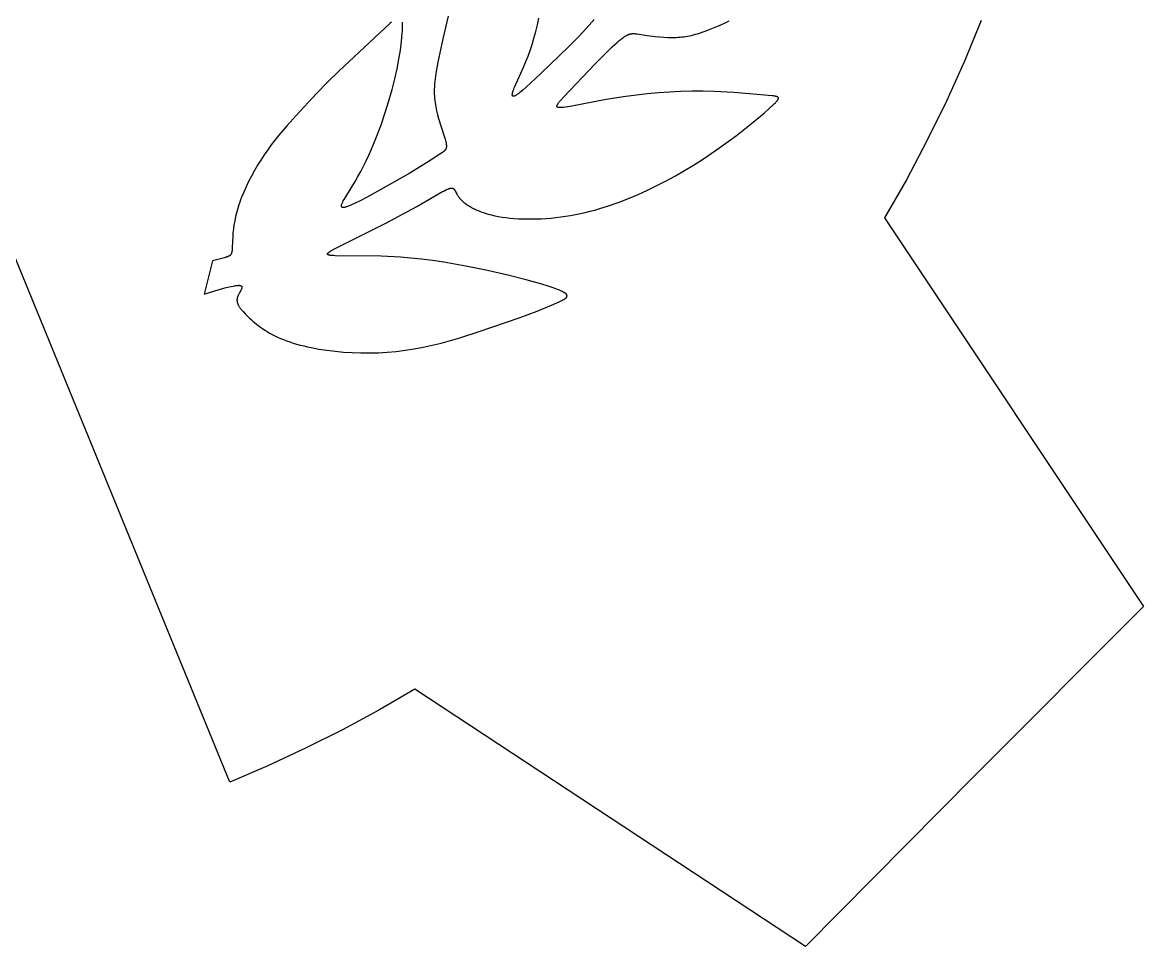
# Model space of a CAD drawing. Extents: x 6637 to 7139, y -93 to 119.
# Drawn here: x 7042.1 to 7116.2, y -92.5 to -31.4 of the extents above; entities that cross this region are included whole.
import ezdxf

# ---------------------------------------------------------------- set-up
doc = ezdxf.new("R2010")
doc.units = 0
doc.header["$MEASUREMENT"] = 0
doc.layers.add('MAKE2D$VISIBLE$CURVES', color=7, linetype='CONTINUOUS')

msp = doc.modelspace()

# ---------------------------------------------------------------- linework, layer by layer
at = {"layer": 'MAKE2D$VISIBLE$CURVES', "color": 7}
for points in [[(7105.476, -31.275), (7104.366, -33.965), (7103.17, -36.618), (7101.889, -39.23), (7100.525, -41.8), (7099.077, -44.324), (7116.203, -70.008), (7105.013, -81.231), (7093.852, -92.483), (7068.043, -75.48), (7065.675, -76.853), (7063.266, -78.153), (7060.818, -79.38), (7058.334, -80.531), (7055.816, -81.607), (7034.109, -28.578)], [(7070.239, -30.996), (7069.897, -32.485), (7069.561, -34.029), (7069.489, -34.409), (7069.427, -34.781), (7069.4, -34.963), (7069.378, -35.141), (7069.359, -35.316), (7069.345, -35.486), (7069.336, -35.652), (7069.331, -35.814), (7069.33, -35.971), (7069.333, -36.125), (7069.341, -36.275), (7069.351, -36.422), (7069.366, -36.565), (7069.383, -36.706), (7069.404, -36.844), (7069.427, -36.98), (7069.453, -37.113), (7069.482, -37.245), (7069.545, -37.503), (7069.615, -37.757), (7069.987, -38.923), (7070.045, -39.116), (7070.069, -39.205), (7070.09, -39.289), (7070.107, -39.367), (7070.114, -39.403), (7070.119, -39.438), (7070.124, -39.472), (7070.128, -39.503), (7070.13, -39.534), (7070.131, -39.548), (7070.131, -39.563), (7070.131, -39.577), (7070.131, -39.59), (7070.131, -39.604), (7070.13, -39.617), (7070.129, -39.629), (7070.128, -39.642), (7070.126, -39.654), (7070.124, -39.666), (7070.122, -39.677), (7070.119, -39.689), (7070.117, -39.7), (7070.114, -39.711), (7070.11, -39.722), (7070.107, -39.732), (7070.103, -39.742), (7070.099, -39.753), (7070.094, -39.763), (7070.089, -39.772), (7070.084, -39.782), (7070.079, -39.791), (7070.073, -39.801), (7070.067, -39.81), (7070.061, -39.819), (7070.055, -39.828), (7070.048, -39.837), (7070.041, -39.846), (7070.033, -39.854), (7070.026, -39.863), (7070.018, -39.871), (7070.009, -39.88), (7070.001, -39.888), (7069.992, -39.897), (7069.973, -39.914), (7069.954, -39.93), (7069.933, -39.947), (7069.911, -39.964), (7069.863, -39.999), (7069.692, -40.114), (7068.987, -40.576), (7067.711, -41.359), (7065.805, -42.453), (7064.851, -42.972), (7064.428, -43.191), (7064.063, -43.371), (7063.907, -43.443), (7063.768, -43.504), (7063.645, -43.553), (7063.59, -43.573), (7063.539, -43.59), (7063.492, -43.605), (7063.47, -43.611), (7063.449, -43.617), (7063.429, -43.622), (7063.409, -43.626), (7063.391, -43.63), (7063.373, -43.633), (7063.356, -43.635), (7063.341, -43.637), (7063.333, -43.638), (7063.326, -43.638), (7063.318, -43.639), (7063.311, -43.639), (7063.305, -43.639), (7063.298, -43.639), (7063.292, -43.638), (7063.286, -43.638), (7063.28, -43.637), (7063.274, -43.636), (7063.269, -43.636), (7063.263, -43.635), (7063.261, -43.634), (7063.258, -43.633), (7063.256, -43.633), (7063.253, -43.632), (7063.251, -43.631), (7063.248, -43.63), (7063.246, -43.63), (7063.244, -43.629), (7063.242, -43.628), (7063.24, -43.627), (7063.237, -43.626), (7063.235, -43.625), (7063.233, -43.624), (7063.231, -43.623), (7063.23, -43.622), (7063.228, -43.621), (7063.226, -43.62), (7063.224, -43.618), (7063.222, -43.617), (7063.221, -43.616), (7063.219, -43.614), (7063.218, -43.613), (7063.216, -43.612), (7063.214, -43.61), (7063.213, -43.609), (7063.212, -43.607), (7063.21, -43.606), (7063.209, -43.604), (7063.208, -43.603), (7063.206, -43.601), (7063.205, -43.599), (7063.204, -43.598), (7063.203, -43.596), (7063.202, -43.594), (7063.201, -43.592), (7063.2, -43.59), (7063.199, -43.589), (7063.198, -43.587), (7063.197, -43.585), (7063.197, -43.583), (7063.196, -43.581), (7063.195, -43.579), (7063.195, -43.576), (7063.194, -43.574), (7063.193, -43.572), (7063.193, -43.57), (7063.192, -43.568), (7063.192, -43.566), (7063.192, -43.563), (7063.191, -43.561), (7063.191, -43.559), (7063.191, -43.556), (7063.19, -43.554), (7063.19, -43.551), (7063.19, -43.546), (7063.19, -43.541), (7063.19, -43.536), (7063.19, -43.53), (7063.19, -43.525), (7063.191, -43.519), (7063.192, -43.513), (7063.192, -43.507), (7063.193, -43.501), (7063.194, -43.495), (7063.196, -43.489), (7063.199, -43.476), (7063.202, -43.462), (7063.206, -43.448), (7063.211, -43.434), (7063.216, -43.419), (7063.222, -43.403), (7063.228, -43.387), (7063.242, -43.354), (7063.258, -43.319), (7063.276, -43.282), (7063.317, -43.203), (7063.365, -43.117), (7063.479, -42.925), (7064.105, -41.908), (7064.286, -41.597), (7064.468, -41.266), (7064.65, -40.916), (7064.829, -40.549), (7065.005, -40.168), (7065.177, -39.777), (7065.507, -38.975), (7065.813, -38.164), (7066.09, -37.366), (7066.337, -36.59), (7066.551, -35.844), (7066.732, -35.134), (7066.879, -34.464), (7066.997, -33.832), (7067.09, -33.231), (7067.163, -32.656), (7067.193, -32.377), (7067.217, -32.109), (7067.226, -31.982), (7067.232, -31.859), (7067.235, -31.742), (7067.236, -31.633), (7067.234, -31.58), (7067.232, -31.53), (7067.229, -31.482), (7067.226, -31.436), (7067.221, -31.393)], [(7066.498, -31.398), (7066.402, -31.483), (7063.018, -34.628), (7062.277, -35.357), (7061.548, -36.101), (7060.195, -37.548), (7059.6, -38.218), (7059.057, -38.862), (7058.802, -39.181), (7058.557, -39.502), (7058.321, -39.826), (7058.091, -40.158), (7057.868, -40.499), (7057.652, -40.847), (7057.445, -41.2), (7057.249, -41.556), (7057.064, -41.912), (7056.893, -42.266), (7056.736, -42.616), (7056.596, -42.958), (7056.533, -43.126), (7056.473, -43.292), (7056.418, -43.455), (7056.367, -43.616), (7056.32, -43.774), (7056.277, -43.929), (7056.238, -44.081), (7056.202, -44.23), (7056.14, -44.519), (7056.091, -44.795), (7056.054, -45.057), (7056.027, -45.304), (7056.01, -45.535), (7055.983, -46.289), (7055.979, -46.363), (7055.973, -46.432), (7055.969, -46.464), (7055.965, -46.495), (7055.961, -46.525), (7055.956, -46.554), (7055.95, -46.581), (7055.947, -46.594), (7055.944, -46.607), (7055.941, -46.619), (7055.937, -46.631), (7055.933, -46.643), (7055.929, -46.655), (7055.925, -46.666), (7055.921, -46.677), (7055.916, -46.687), (7055.912, -46.697), (7055.907, -46.707), (7055.901, -46.717), (7055.896, -46.726), (7055.893, -46.731), (7055.89, -46.735), (7055.887, -46.74), (7055.884, -46.744), (7055.881, -46.748), (7055.877, -46.753), (7055.874, -46.757), (7055.87, -46.761), (7055.867, -46.765), (7055.863, -46.769), (7055.86, -46.773), (7055.856, -46.777), (7055.852, -46.781), (7055.848, -46.785), (7055.844, -46.788), (7055.84, -46.792), (7055.831, -46.8), (7055.822, -46.807), (7055.812, -46.814), (7055.802, -46.821), (7055.792, -46.828), (7055.781, -46.834), (7055.77, -46.841), (7055.758, -46.847), (7055.746, -46.854), (7055.733, -46.86), (7055.719, -46.866), (7055.691, -46.879), (7055.66, -46.891), (7055.627, -46.903), (7055.591, -46.915), (7055.552, -46.928), (7055.467, -46.953), (7054.673, -47.163), (7054.115, -49.356), (7054.823, -49.139), (7055.48, -48.955), (7055.772, -48.883), (7055.905, -48.853), (7056.029, -48.828), (7056.143, -48.807), (7056.196, -48.799), (7056.245, -48.793), (7056.292, -48.788), (7056.335, -48.784), (7056.376, -48.782), (7056.394, -48.781), (7056.412, -48.781), (7056.433, -48.782), (7056.453, -48.783), (7056.462, -48.783), (7056.471, -48.784), (7056.48, -48.785), (7056.488, -48.787), (7056.496, -48.788), (7056.504, -48.789), (7056.511, -48.791), (7056.519, -48.793), (7056.525, -48.795), (7056.532, -48.797), (7056.538, -48.799), (7056.545, -48.801), (7056.547, -48.802), (7056.55, -48.804), (7056.553, -48.805), (7056.556, -48.806), (7056.559, -48.807), (7056.561, -48.809), (7056.564, -48.81), (7056.566, -48.812), (7056.569, -48.813), (7056.571, -48.814), (7056.573, -48.816), (7056.575, -48.818), (7056.578, -48.819), (7056.58, -48.821), (7056.582, -48.822), (7056.584, -48.824), (7056.586, -48.826), (7056.588, -48.827), (7056.589, -48.829), (7056.591, -48.831), (7056.593, -48.833), (7056.594, -48.835), (7056.596, -48.836), (7056.597, -48.838), (7056.599, -48.84), (7056.6, -48.842), (7056.602, -48.844), (7056.603, -48.846), (7056.604, -48.848), (7056.605, -48.85), (7056.606, -48.852), (7056.607, -48.855), (7056.608, -48.857), (7056.609, -48.859), (7056.61, -48.861), (7056.611, -48.863), (7056.612, -48.866), (7056.613, -48.868), (7056.613, -48.87), (7056.614, -48.872), (7056.615, -48.875), (7056.615, -48.877), (7056.616, -48.88), (7056.616, -48.882), (7056.616, -48.885), (7056.617, -48.887), (7056.617, -48.89), (7056.617, -48.892), (7056.618, -48.895), (7056.618, -48.897), (7056.618, -48.9), (7056.618, -48.902), (7056.618, -48.908), (7056.618, -48.913), (7056.617, -48.919), (7056.617, -48.924), (7056.616, -48.93), (7056.615, -48.936), (7056.614, -48.942), (7056.613, -48.948), (7056.612, -48.954), (7056.61, -48.96), (7056.609, -48.966), (7056.607, -48.973), (7056.603, -48.985), (7056.599, -48.999), (7056.594, -49.012), (7056.588, -49.026), (7056.582, -49.04), (7056.569, -49.068), (7056.555, -49.098), (7056.522, -49.16), (7056.414, -49.36), (7056.396, -49.395), (7056.379, -49.429), (7056.363, -49.464), (7056.349, -49.498), (7056.342, -49.515), (7056.335, -49.533), (7056.329, -49.55), (7056.324, -49.567), (7056.319, -49.584), (7056.314, -49.6), (7056.31, -49.617), (7056.306, -49.634), (7056.303, -49.65), (7056.3, -49.667), (7056.298, -49.683), (7056.296, -49.7), (7056.294, -49.716), (7056.293, -49.732), (7056.293, -49.749), (7056.292, -49.765), (7056.293, -49.781), (7056.293, -49.797), (7056.295, -49.814), (7056.296, -49.83), (7056.298, -49.846), (7056.301, -49.862), (7056.304, -49.878), (7056.307, -49.894), (7056.311, -49.911), (7056.315, -49.927), (7056.32, -49.943), (7056.325, -49.959), (7056.33, -49.975), (7056.336, -49.992), (7056.342, -50.008), (7056.349, -50.024), (7056.356, -50.041), (7056.364, -50.057), (7056.372, -50.074), (7056.38, -50.09), (7056.398, -50.124), (7056.418, -50.158), (7056.439, -50.192), (7056.462, -50.226), (7056.486, -50.261), (7056.512, -50.296), (7056.539, -50.332), (7056.568, -50.369), (7056.63, -50.443), (7056.699, -50.52), (7056.853, -50.684), (7057.029, -50.861), (7057.126, -50.953), (7057.228, -51.048), (7057.337, -51.145), (7057.452, -51.243), (7057.574, -51.342), (7057.702, -51.442), (7057.836, -51.542), (7057.978, -51.641), (7058.126, -51.739), (7058.281, -51.837), (7058.443, -51.932), (7058.613, -52.026), (7058.79, -52.117), (7058.974, -52.205), (7059.167, -52.29), (7059.366, -52.371), (7059.573, -52.449), (7059.786, -52.523), (7060.006, -52.594), (7060.232, -52.661), (7060.464, -52.725), (7060.702, -52.785), (7060.945, -52.842), (7061.194, -52.896), (7061.704, -52.991), (7062.232, -53.072), (7062.774, -53.139), (7063.329, -53.19), (7063.894, -53.227), (7064.468, -53.246), (7065.049, -53.249), (7065.636, -53.235), (7066.226, -53.202), (7066.817, -53.149), (7067.409, -53.077), (7068, -52.985), (7068.592, -52.873), (7069.188, -52.743), (7069.788, -52.594), (7070.398, -52.429), (7071.017, -52.248), (7072.299, -51.842), (7074.94, -50.921), (7076.12, -50.478), (7077.074, -50.098), (7077.438, -49.943), (7077.59, -49.873), (7077.722, -49.808), (7077.78, -49.777), (7077.834, -49.747), (7077.882, -49.718), (7077.905, -49.704), (7077.926, -49.69), (7077.946, -49.676), (7077.965, -49.663), (7077.982, -49.649), (7077.999, -49.636), (7078.014, -49.623), (7078.021, -49.617), (7078.028, -49.61), (7078.035, -49.604), (7078.041, -49.597), (7078.047, -49.591), (7078.052, -49.585), (7078.058, -49.578), (7078.063, -49.572), (7078.068, -49.566), (7078.072, -49.56), (7078.076, -49.553), (7078.08, -49.547), (7078.084, -49.541), (7078.085, -49.538), (7078.087, -49.535), (7078.088, -49.532), (7078.09, -49.529), (7078.091, -49.526), (7078.092, -49.523), (7078.094, -49.52), (7078.095, -49.517), (7078.096, -49.514), (7078.097, -49.511), (7078.098, -49.508), (7078.099, -49.505), (7078.099, -49.502), (7078.1, -49.499), (7078.101, -49.496), (7078.101, -49.493), (7078.102, -49.49), (7078.102, -49.487), (7078.102, -49.484), (7078.103, -49.481), (7078.103, -49.478), (7078.103, -49.475), (7078.103, -49.472), (7078.103, -49.469), (7078.103, -49.466), (7078.103, -49.463), (7078.102, -49.46), (7078.102, -49.457), (7078.102, -49.454), (7078.101, -49.451), (7078.101, -49.448), (7078.1, -49.445), (7078.099, -49.442), (7078.099, -49.439), (7078.098, -49.436), (7078.097, -49.433), (7078.096, -49.43), (7078.095, -49.428), (7078.094, -49.425), (7078.092, -49.422), (7078.091, -49.419), (7078.09, -49.416), (7078.088, -49.413), (7078.087, -49.41), (7078.085, -49.407), (7078.084, -49.404), (7078.082, -49.401), (7078.08, -49.398), (7078.076, -49.392), (7078.072, -49.386), (7078.068, -49.38), (7078.063, -49.375), (7078.058, -49.369), (7078.053, -49.363), (7078.047, -49.357), (7078.041, -49.351), (7078.035, -49.345), (7078.029, -49.339), (7078.022, -49.333), (7078.015, -49.327), (7078.008, -49.321), (7077.992, -49.309), (7077.976, -49.297), (7077.958, -49.284), (7077.939, -49.272), (7077.919, -49.26), (7077.898, -49.247), (7077.852, -49.222), (7077.802, -49.196), (7077.747, -49.169), (7077.688, -49.142), (7077.556, -49.086), (7077.407, -49.027), (7077.243, -48.967), (7076.866, -48.84), (7076.431, -48.706), (7075.405, -48.421), (7074.2, -48.118), (7072.857, -47.808), (7071.424, -47.511), (7069.953, -47.25), (7069.219, -47.141), (7068.496, -47.049), (7067.789, -46.977), (7067.103, -46.922), (7065.82, -46.857), (7062.787, -46.823), (7062.676, -46.818), (7062.578, -46.812), (7062.534, -46.809), (7062.494, -46.805), (7062.457, -46.801), (7062.424, -46.796), (7062.408, -46.793), (7062.393, -46.79), (7062.379, -46.787), (7062.366, -46.784), (7062.354, -46.781), (7062.343, -46.778), (7062.337, -46.776), (7062.332, -46.774), (7062.327, -46.773), (7062.322, -46.771), (7062.318, -46.769), (7062.313, -46.767), (7062.309, -46.765), (7062.305, -46.763), (7062.302, -46.761), (7062.298, -46.759), (7062.296, -46.758), (7062.295, -46.757), (7062.293, -46.756), (7062.291, -46.755), (7062.29, -46.754), (7062.288, -46.753), (7062.287, -46.751), (7062.286, -46.75), (7062.284, -46.749), (7062.283, -46.748), (7062.282, -46.747), (7062.281, -46.746), (7062.28, -46.745), (7062.279, -46.743), (7062.278, -46.742), (7062.277, -46.741), (7062.276, -46.74), (7062.275, -46.738), (7062.274, -46.737), (7062.273, -46.736), (7062.273, -46.735), (7062.272, -46.733), (7062.271, -46.732), (7062.271, -46.731), (7062.27, -46.73), (7062.27, -46.728), (7062.269, -46.727), (7062.269, -46.726), (7062.269, -46.724), (7062.268, -46.723), (7062.268, -46.721), (7062.268, -46.72), (7062.268, -46.719), (7062.268, -46.717), (7062.268, -46.716), (7062.268, -46.714), (7062.268, -46.713), (7062.268, -46.711), (7062.268, -46.71), (7062.268, -46.709), (7062.269, -46.707), (7062.269, -46.705), (7062.269, -46.704), (7062.27, -46.702), (7062.27, -46.701), (7062.271, -46.699), (7062.271, -46.698), (7062.272, -46.696), (7062.272, -46.695), (7062.273, -46.693), (7062.274, -46.691), (7062.275, -46.69), (7062.276, -46.688), (7062.276, -46.686), (7062.277, -46.685), (7062.278, -46.683), (7062.28, -46.68), (7062.283, -46.676), (7062.285, -46.673), (7062.288, -46.669), (7062.291, -46.665), (7062.294, -46.662), (7062.297, -46.658), (7062.301, -46.654), (7062.304, -46.65), (7062.308, -46.646), (7062.317, -46.638), (7062.326, -46.63), (7062.336, -46.622), (7062.346, -46.613), (7062.358, -46.604), (7062.37, -46.595), (7062.397, -46.576), (7062.426, -46.556), (7062.459, -46.535), (7062.495, -46.512), (7062.577, -46.465), (7062.779, -46.355), (7066.119, -44.662), (7068.181, -43.562), (7069.884, -42.586), (7069.997, -42.527), (7070.099, -42.476), (7070.147, -42.454), (7070.192, -42.434), (7070.235, -42.416), (7070.275, -42.4), (7070.295, -42.393), (7070.314, -42.387), (7070.332, -42.381), (7070.35, -42.376), (7070.367, -42.371), (7070.383, -42.367), (7070.399, -42.364), (7070.415, -42.361), (7070.422, -42.36), (7070.43, -42.359), (7070.437, -42.358), (7070.444, -42.357), (7070.451, -42.357), (7070.458, -42.356), (7070.465, -42.356), (7070.472, -42.356), (7070.478, -42.356), (7070.484, -42.356), (7070.491, -42.357), (7070.497, -42.357), (7070.503, -42.358), (7070.509, -42.358), (7070.515, -42.359), (7070.52, -42.36), (7070.526, -42.362), (7070.532, -42.363), (7070.537, -42.364), (7070.542, -42.366), (7070.548, -42.368), (7070.553, -42.369), (7070.558, -42.371), (7070.563, -42.373), (7070.568, -42.376), (7070.573, -42.378), (7070.577, -42.38), (7070.582, -42.383), (7070.587, -42.386), (7070.591, -42.389), (7070.596, -42.392), (7070.6, -42.395), (7070.605, -42.398), (7070.609, -42.401), (7070.613, -42.405), (7070.617, -42.408), (7070.621, -42.412), (7070.625, -42.416), (7070.629, -42.42), (7070.633, -42.424), (7070.637, -42.428), (7070.641, -42.432), (7070.649, -42.441), (7070.656, -42.45), (7070.664, -42.46), (7070.671, -42.47), (7070.678, -42.481), (7070.685, -42.491), (7070.692, -42.503), (7070.706, -42.526), (7070.721, -42.552), (7070.814, -42.729), (7070.852, -42.797), (7070.873, -42.832), (7070.896, -42.868), (7070.92, -42.905), (7070.946, -42.943), (7070.975, -42.981), (7071.005, -43.019), (7071.037, -43.058), (7071.072, -43.097), (7071.11, -43.137), (7071.15, -43.177), (7071.192, -43.217), (7071.237, -43.257), (7071.285, -43.297), (7071.335, -43.337), (7071.388, -43.378), (7071.444, -43.418), (7071.502, -43.458), (7071.563, -43.498), (7071.626, -43.538), (7071.692, -43.577), (7071.761, -43.616), (7071.832, -43.655), (7071.906, -43.693), (7071.982, -43.731), (7072.061, -43.769), (7072.143, -43.805), (7072.228, -43.841), (7072.315, -43.877), (7072.497, -43.945), (7072.69, -44.01), (7072.894, -44.071), (7073.108, -44.128), (7073.333, -44.18), (7073.569, -44.227), (7073.816, -44.269), (7074.073, -44.305), (7074.34, -44.335), (7074.615, -44.36), (7074.898, -44.378), (7075.189, -44.391), (7075.486, -44.397), (7075.788, -44.397), (7076.097, -44.391), (7076.409, -44.379), (7076.725, -44.36), (7077.044, -44.335), (7077.366, -44.303), (7077.689, -44.264), (7078.012, -44.219), (7078.336, -44.166), (7078.66, -44.107), (7078.982, -44.041), (7079.304, -43.968), (7079.626, -43.889), (7079.946, -43.803), (7080.266, -43.711), (7080.904, -43.51), (7081.538, -43.286), (7082.168, -43.041), (7082.795, -42.776), (7083.418, -42.493), (7084.037, -42.192), (7084.651, -41.874), (7085.26, -41.542), (7085.862, -41.195), (7086.457, -40.834), (7087.045, -40.461), (7087.624, -40.076), (7088.194, -39.68), (7088.753, -39.275), (7089.294, -38.869), (7090.29, -38.085), (7091.119, -37.393), (7091.451, -37.102), (7091.716, -36.858), (7091.822, -36.757), (7091.868, -36.711), (7091.909, -36.668), (7091.946, -36.628), (7091.978, -36.591), (7091.992, -36.574), (7092.005, -36.557), (7092.017, -36.541), (7092.028, -36.525), (7092.033, -36.518), (7092.038, -36.51), (7092.042, -36.503), (7092.046, -36.496), (7092.05, -36.489), (7092.053, -36.482), (7092.056, -36.476), (7092.059, -36.469), (7092.062, -36.463), (7092.064, -36.457), (7092.065, -36.454), (7092.066, -36.451), (7092.067, -36.448), (7092.068, -36.445), (7092.069, -36.442), (7092.069, -36.439), (7092.07, -36.436), (7092.07, -36.433), (7092.071, -36.43), (7092.071, -36.428), (7092.072, -36.425), (7092.072, -36.422), (7092.072, -36.419), (7092.072, -36.417), (7092.072, -36.414), (7092.072, -36.412), (7092.072, -36.409), (7092.072, -36.406), (7092.071, -36.404), (7092.071, -36.401), (7092.071, -36.399), (7092.07, -36.397), (7092.07, -36.394), (7092.069, -36.392), (7092.068, -36.39), (7092.067, -36.387), (7092.067, -36.385), (7092.066, -36.383), (7092.065, -36.38), (7092.064, -36.378), (7092.062, -36.376), (7092.061, -36.374), (7092.06, -36.372), (7092.058, -36.37), (7092.057, -36.368), (7092.055, -36.366), (7092.054, -36.364), (7092.052, -36.362), (7092.05, -36.36), (7092.049, -36.358), (7092.047, -36.356), (7092.045, -36.354), (7092.043, -36.352), (7092.041, -36.35), (7092.038, -36.348), (7092.036, -36.346), (7092.034, -36.345), (7092.031, -36.343), (7092.029, -36.341), (7092.026, -36.339), (7092.024, -36.338), (7092.021, -36.336), (7092.015, -36.333), (7092.009, -36.329), (7092.003, -36.326), (7091.997, -36.323), (7091.99, -36.32), (7091.983, -36.317), (7091.975, -36.314), (7091.968, -36.312), (7091.96, -36.309), (7091.951, -36.306), (7091.934, -36.301), (7091.915, -36.296), (7091.895, -36.291), (7091.874, -36.287), (7091.852, -36.283), (7091.804, -36.274), (7091.751, -36.267), (7091.631, -36.253), (7091.156, -36.21), (7089.125, -36.04), (7087.806, -35.972), (7087.099, -35.956), (7086.371, -35.956), (7085.63, -35.976), (7084.883, -36.014), (7084.137, -36.068), (7083.401, -36.135), (7081.985, -36.303), (7080.693, -36.499), (7078.308, -36.952), (7078.001, -37.004), (7077.872, -37.022), (7077.813, -37.029), (7077.759, -37.034), (7077.709, -37.037), (7077.685, -37.038), (7077.663, -37.039), (7077.641, -37.039), (7077.621, -37.039), (7077.602, -37.038), (7077.584, -37.037), (7077.567, -37.035), (7077.558, -37.034), (7077.551, -37.033), (7077.543, -37.031), (7077.536, -37.03), (7077.529, -37.028), (7077.522, -37.027), (7077.515, -37.025), (7077.509, -37.023), (7077.503, -37.021), (7077.5, -37.02), (7077.497, -37.019), (7077.495, -37.017), (7077.492, -37.016), (7077.489, -37.015), (7077.487, -37.014), (7077.484, -37.013), (7077.482, -37.011), (7077.479, -37.01), (7077.477, -37.009), (7077.475, -37.007), (7077.473, -37.006), (7077.471, -37.004), (7077.469, -37.003), (7077.467, -37.001), (7077.465, -37), (7077.463, -36.998), (7077.461, -36.997), (7077.459, -36.995), (7077.458, -36.993), (7077.456, -36.991), (7077.455, -36.99), (7077.453, -36.988), (7077.452, -36.986), (7077.45, -36.984), (7077.449, -36.982), (7077.448, -36.98), (7077.447, -36.978), (7077.446, -36.976), (7077.445, -36.974), (7077.444, -36.972), (7077.443, -36.97), (7077.442, -36.968), (7077.441, -36.966), (7077.441, -36.964), (7077.44, -36.961), (7077.439, -36.959), (7077.439, -36.957), (7077.439, -36.955), (7077.438, -36.952), (7077.438, -36.95), (7077.438, -36.947), (7077.437, -36.945), (7077.437, -36.942), (7077.437, -36.94), (7077.437, -36.937), (7077.437, -36.935), (7077.437, -36.932), (7077.438, -36.929), (7077.438, -36.927), (7077.438, -36.924), (7077.438, -36.921), (7077.439, -36.918), (7077.439, -36.915), (7077.44, -36.912), (7077.44, -36.909), (7077.442, -36.903), (7077.444, -36.897), (7077.445, -36.891), (7077.448, -36.885), (7077.45, -36.878), (7077.453, -36.871), (7077.455, -36.864), (7077.458, -36.857), (7077.462, -36.85), (7077.465, -36.843), (7077.469, -36.836), (7077.477, -36.82), (7077.487, -36.804), (7077.497, -36.788), (7077.508, -36.77), (7077.52, -36.753), (7077.547, -36.715), (7077.577, -36.675), (7077.611, -36.632), (7077.689, -36.539), (7077.887, -36.321), (7079.95, -34.156), (7080.735, -33.361), (7081.092, -33.017), (7081.256, -32.864), (7081.408, -32.727), (7081.547, -32.607), (7081.675, -32.504), (7081.735, -32.458), (7081.792, -32.416), (7081.847, -32.378), (7081.899, -32.343), (7081.95, -32.311), (7081.999, -32.283), (7082.023, -32.27), (7082.046, -32.258), (7082.069, -32.246), (7082.092, -32.235), (7082.114, -32.225), (7082.136, -32.215), (7082.158, -32.207), (7082.179, -32.198), (7082.2, -32.191), (7082.221, -32.184), (7082.242, -32.178), (7082.262, -32.172), (7082.283, -32.167), (7082.303, -32.162), (7082.323, -32.158), (7082.343, -32.154), (7082.363, -32.151), (7082.382, -32.149), (7082.402, -32.147), (7082.422, -32.145), (7082.441, -32.144), (7082.461, -32.143), (7082.481, -32.142), (7082.5, -32.142), (7082.52, -32.143), (7082.54, -32.143), (7082.58, -32.146), (7082.621, -32.149), (7082.662, -32.154), (7082.748, -32.166), (7083.39, -32.265), (7083.922, -32.33), (7084.205, -32.357), (7084.49, -32.379), (7084.773, -32.394), (7085.049, -32.399), (7085.183, -32.399), (7085.315, -32.395), (7085.444, -32.389), (7085.571, -32.38), (7085.697, -32.368), (7085.823, -32.353), (7085.948, -32.335), (7086.074, -32.313), (7086.201, -32.288), (7086.329, -32.26), (7086.459, -32.228), (7086.591, -32.192), (7086.726, -32.153), (7086.865, -32.109), (7087.155, -32.01), (7087.462, -31.895), (7087.786, -31.765), (7088.122, -31.621), (7088.465, -31.466), (7088.813, -31.301)], [(7079.892, -31.223), (7079.571, -31.587), (7078.9, -32.311), (7078.23, -32.996), (7076.376, -34.773), (7075.375, -35.702), (7075.171, -35.881), (7074.991, -36.031), (7074.91, -36.095), (7074.836, -36.15), (7074.801, -36.175), (7074.769, -36.197), (7074.738, -36.216), (7074.709, -36.234), (7074.695, -36.241), (7074.682, -36.249), (7074.669, -36.255), (7074.657, -36.261), (7074.645, -36.267), (7074.633, -36.271), (7074.622, -36.276), (7074.617, -36.277), (7074.612, -36.279), (7074.607, -36.281), (7074.602, -36.282), (7074.597, -36.284), (7074.592, -36.285), (7074.587, -36.286), (7074.583, -36.287), (7074.578, -36.287), (7074.574, -36.288), (7074.57, -36.288), (7074.566, -36.289), (7074.562, -36.289), (7074.56, -36.289), (7074.558, -36.289), (7074.556, -36.289), (7074.554, -36.289), (7074.552, -36.289), (7074.55, -36.288), (7074.549, -36.288), (7074.547, -36.288), (7074.545, -36.288), (7074.543, -36.287), (7074.542, -36.287), (7074.54, -36.287), (7074.538, -36.286), (7074.537, -36.286), (7074.535, -36.285), (7074.534, -36.285), (7074.532, -36.284), (7074.531, -36.284), (7074.529, -36.283), (7074.528, -36.283), (7074.526, -36.282), (7074.525, -36.281), (7074.523, -36.28), (7074.522, -36.28), (7074.521, -36.279), (7074.519, -36.278), (7074.518, -36.277), (7074.517, -36.276), (7074.516, -36.275), (7074.515, -36.274), (7074.513, -36.273), (7074.512, -36.272), (7074.511, -36.271), (7074.51, -36.27), (7074.509, -36.269), (7074.508, -36.268), (7074.507, -36.266), (7074.506, -36.265), (7074.505, -36.264), (7074.504, -36.262), (7074.503, -36.261), (7074.502, -36.26), (7074.501, -36.258), (7074.501, -36.257), (7074.5, -36.255), (7074.499, -36.254), (7074.498, -36.252), (7074.497, -36.251), (7074.497, -36.249), (7074.496, -36.247), (7074.495, -36.246), (7074.495, -36.244), (7074.494, -36.242), (7074.494, -36.24), (7074.492, -36.237), (7074.491, -36.233), (7074.491, -36.229), (7074.49, -36.225), (7074.489, -36.221), (7074.488, -36.216), (7074.488, -36.212), (7074.488, -36.207), (7074.487, -36.203), (7074.487, -36.198), (7074.487, -36.193), (7074.487, -36.188), (7074.487, -36.177), (7074.488, -36.166), (7074.489, -36.154), (7074.49, -36.142), (7074.492, -36.13), (7074.494, -36.116), (7074.496, -36.103), (7074.502, -36.074), (7074.51, -36.044), (7074.519, -36.011), (7074.529, -35.977), (7074.54, -35.94), (7074.553, -35.902), (7074.583, -35.82), (7074.618, -35.732), (7074.657, -35.636), (7075.248, -34.324), (7075.387, -33.99), (7075.527, -33.633), (7075.663, -33.256), (7075.794, -32.858), (7075.918, -32.443), (7076.034, -32.013), (7076.144, -31.571), (7076.247, -31.121)]]:
    msp.add_lwpolyline(points, dxfattribs=at)

doc.saveas('drawing.dxf')
